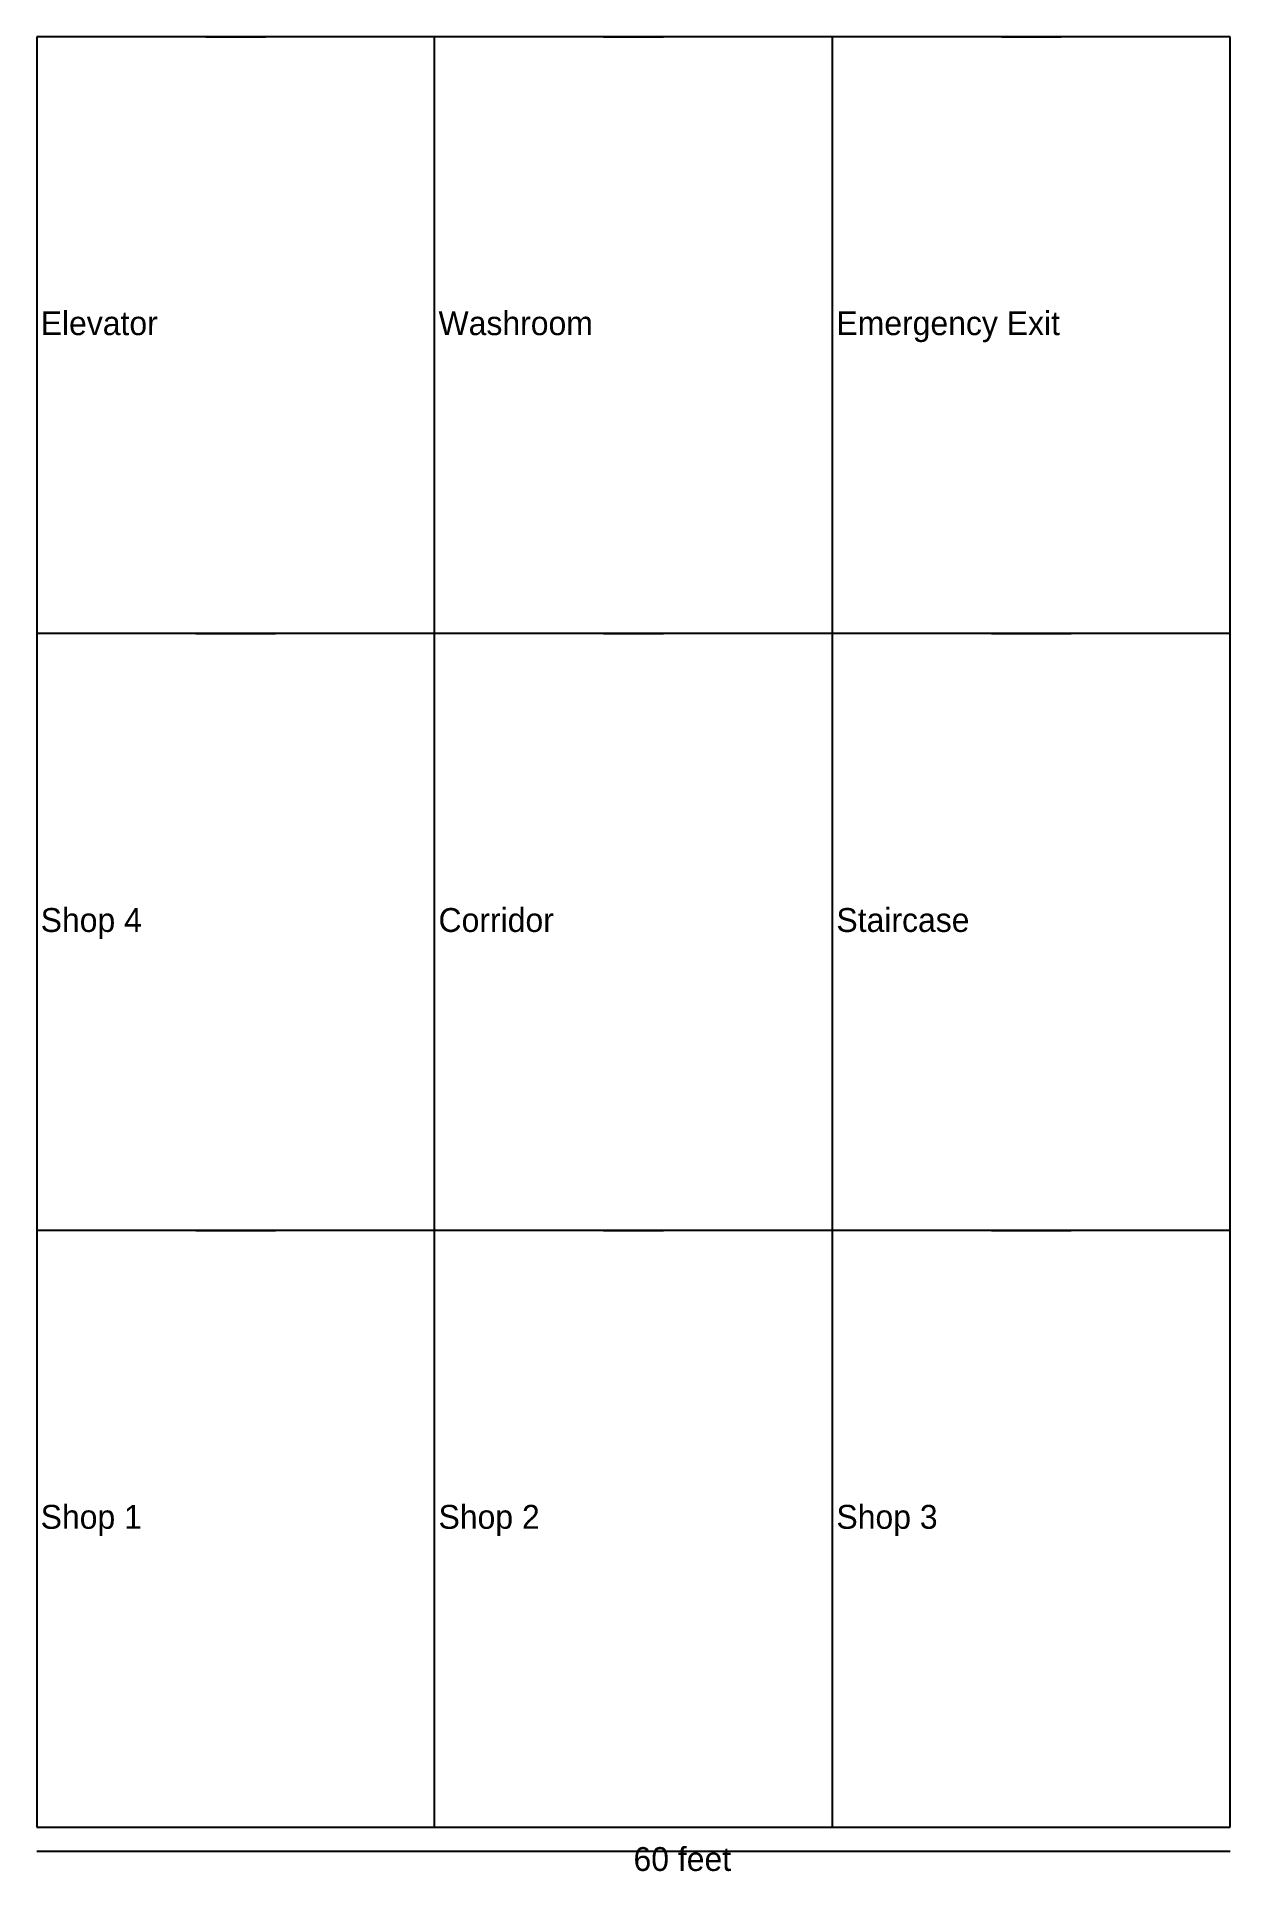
# Model space of a CAD drawing. Header units: feet. Extents: x 0 to 60, y -2.2 to 90.
import ezdxf

# ---------------------------------------------------------------- set-up
doc = ezdxf.new("R2010")
doc.units = ezdxf.units.FT
for name, color, linetype in [('A-ANNO', 7, 'CONTINUOUS'), ('A-DIMS', 7, 'CONTINUOUS'), ('A-DOOR', 7, 'CONTINUOUS'), ('A-GLAZ', 7, 'CONTINUOUS'), ('A-WALL-EXTR', 7, 'CONTINUOUS'), ('A-WALL-INTR', 7, 'CONTINUOUS')]:
    doc.layers.add(name, color=color, linetype=linetype)

msp = doc.modelspace()

# ---------------------------------------------------------------- linework, layer by layer
at = {"layer": 'A-DIMS'}
msp.add_line((0, -1.2), (60, -1.2), dxfattribs=at)
at = {"layer": 'A-DOOR'}
for p, q in [((8.5, 90), (11.5, 90)), ((28.5, 90), (31.5, 90)), ((48.5, 90), (51.5, 90)), ((8.5, 60), (11.5, 60)), ((28.5, 60), (31.5, 60)), ((48.5, 60), (51.5, 60)), ((8.5, 30), (11.5, 30)), ((28.5, 30), (31.5, 30)), ((48.5, 30), (51.5, 30))]:
    msp.add_line(p, q, dxfattribs=at)
at = {"layer": 'A-GLAZ'}
for p, q in [((8, 60), (12, 60)), ((48, 60), (52, 60)), ((8, 30), (12, 30)), ((48, 30), (52, 30)), ((8, 0), (12, 0)), ((48, 0), (52, 0))]:
    msp.add_line(p, q, dxfattribs=at)
at = {"layer": 'A-WALL-EXTR'}
for p, q in [((60, 90), (0, 90)), ((0, 90), (0, 0)), ((60, 0), (60, 90)), ((0, 0), (60, 0))]:
    msp.add_line(p, q, dxfattribs=at)
at = {"layer": 'A-WALL-INTR'}
for p, q in [((20, 90), (0, 90)), ((0, 90), (0, 60)), ((20, 60), (20, 90)), ((40, 90), (20, 90)), ((40, 60), (40, 90)), ((60, 90), (40, 90)), ((60, 60), (60, 90)), ((20, 60), (0, 60)), ((0, 60), (0, 30)), ((20, 30), (20, 60)), ((40, 60), (20, 60)), ((40, 30), (40, 60)), ((60, 60), (40, 60)), ((60, 30), (60, 60)), ((20, 30), (0, 30)), ((0, 30), (0, 0)), ((20, 0), (20, 30)), ((40, 30), (20, 30)), ((40, 0), (40, 30)), ((60, 30), (40, 30)), ((60, 0), (60, 30)), ((0, 0), (20, 0)), ((20, 0), (40, 0)), ((40, 0), (60, 0))]:
    msp.add_line(p, q, dxfattribs=at)

# ---------------------------------------------------------------- texts
at = {"layer": 'A-ANNO'}
for s, p in [('Elevator', (0.2, 75)), ('Washroom', (20.2, 75)), ('Emergency Exit', (40.2, 75)), ('Shop 4', (0.2, 45)), ('Corridor', (20.2, 45)), ('Staircase', (40.2, 45)), ('Shop 1', (0.2, 15)), ('Shop 2', (20.2, 15)), ('Shop 3', (40.2, 15))]:
    msp.add_text(s, height=1.2, dxfattribs=at).set_placement(p)
at = {"layer": 'A-DIMS'}
msp.add_text('60 feet', height=1.2, dxfattribs=at).set_placement((30, -2.2))

doc.saveas('drawing.dxf')
